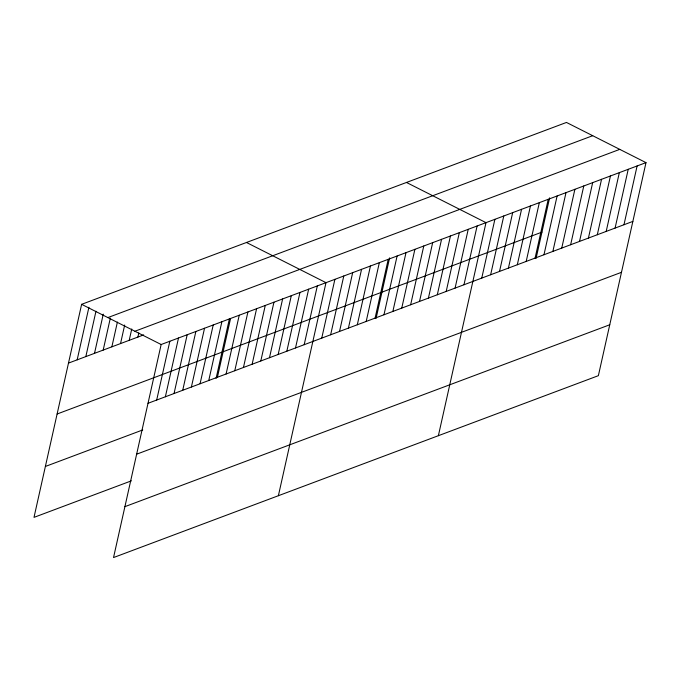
<?xml version="1.0" encoding="UTF-8"?>
<svg xmlns="http://www.w3.org/2000/svg" width="680" height="680" viewBox="0 0 680 680"><rect width="100%" height="100%" fill="white"/><g stroke="black" fill="none" stroke-linecap="round" stroke-linejoin="round"><path stroke-width="1.02" d="M646 162.631L161.151 344.513L113.534 557.558L598.375 375.675L646 162.631L566.465 122.443L81.626 304.325L34 517.369L131.368 480.845M77.163 359.848L88.918 307.258M85.833 356.592L95.974 311.219M94.511 353.337L103.266 314.151M103.19 350.081L110.33 318.113M111.86 346.825L117.394 322.082M120.538 343.57L124.686 325.014M129.217 340.323L131.75 328.975M137.895 337.067L138.814 332.936M156.689 400.036L169.83 341.258M165.368 396.78L178.508 338.002M174.046 393.524L187.187 334.747M182.725 390.269L195.857 331.491M191.394 387.013L204.535 328.236M200.073 383.758L213.214 324.981M208.751 380.502L221.884 321.725M216.087 378.394L229.389 318.886M217.421 377.255L230.562 318.469M226.1 374L239.241 315.214M234.778 370.745L247.919 311.967M243.457 367.489L256.589 308.712M252.127 364.233L265.268 305.456M260.805 360.978L273.947 302.2M269.484 357.723L282.625 298.945M278.162 354.467L291.295 295.69M286.832 351.212L299.974 292.434M295.511 347.956L308.652 289.178M304.19 344.7L317.322 285.923M278.383 495.72L326 282.668L246.466 242.488M321.75 338.113L334.892 279.335M330.642 334.781L343.782 276.003M339.532 331.449L352.665 272.672M348.415 328.108L361.556 269.331M357.306 324.776L370.447 265.999M366.197 321.445L379.338 262.667M375.088 318.113L388.221 259.326M376.091 318.376L389.606 257.881M383.971 314.772L397.111 255.995M392.861 311.44L406.002 252.662M401.752 308.108L414.894 249.33M410.644 304.767L423.776 245.99M419.526 301.435L432.667 242.658M428.417 298.103L441.558 239.326M437.308 294.763L450.449 235.986M446.199 291.431L459.331 232.653M455.081 288.099L468.223 229.322M463.973 284.767L477.113 225.981M438.379 435.702L486.004 222.649L406.47 182.461M481.754 278.094L494.887 219.317M490.637 274.762L503.778 215.985M499.528 271.422L512.669 212.644M508.419 268.09L521.56 209.312M517.31 264.758L530.442 205.981M526.192 261.426L539.333 202.64M535.083 258.085L548.225 199.308M536.087 258.357L549.61 197.863M543.975 254.753L557.115 195.976M552.865 251.422L565.998 192.644M561.748 248.081L574.889 189.304M570.639 244.749L583.78 185.971M579.53 241.417L592.671 182.639M588.421 238.085L601.553 179.299M597.303 234.745L610.444 175.967M606.194 231.412L619.336 172.635M615.086 228.08L628.226 169.303M623.976 224.74L637.109 165.963M107.865 317.585L592.713 135.703M134.912 331.245L619.752 149.37M68.484 363.103L143.675 334.892M57.103 414.01L541.952 232.126M148.019 403.291L632.859 221.408M45.382 466.463L142.749 429.938M136.637 454.197L621.486 272.315M124.916 506.651L609.756 324.768M81.626 304.325L161.151 344.513"/></g></svg>
